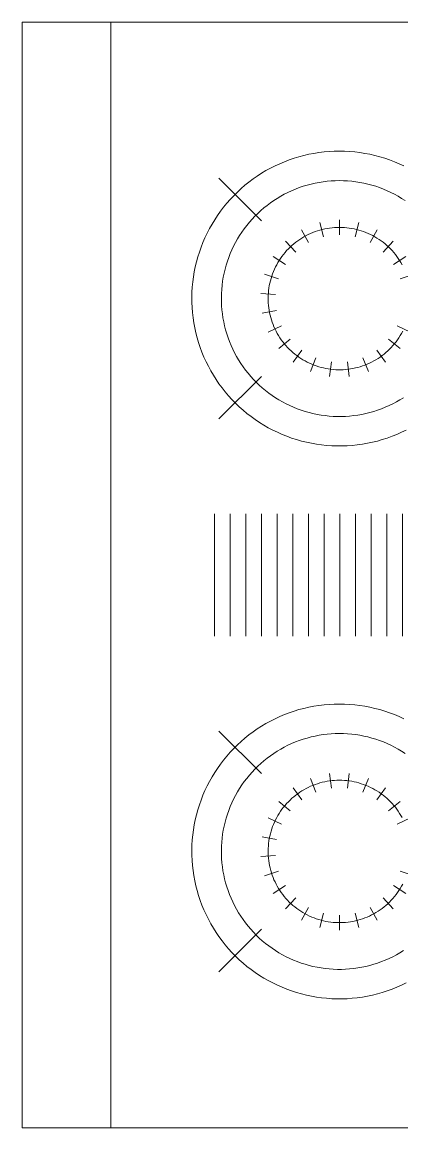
# Model space of a CAD drawing. Header units: centimetres. Extents: x 1014 to 6932, y -804 to 5080.
# Drawn here: x 2031.3 to 2057, y 107.2 to 182.2 of the extents above; entities that cross this region are included whole.
import ezdxf

# ---------------------------------------------------------------- set-up
doc = ezdxf.new("R2010")
doc.units = ezdxf.units.CM
doc.header["$MEASUREMENT"] = 0
doc.layers.add('ARS-FURNITURE', color=252, linetype='Continuous')

# ---------------------------------------------------------------- blocks, each defined once
blk = doc.blocks.new('kompor')
at = {"layer": 'ARS-FURNITURE', "lineweight": 0, "extrusion": (0, 0, -1)}
h = blk.add_hatch(dxfattribs=at)
h.set_pattern_fill('ANSI31', color=256, scale=0.085, angle=135, style=0, pattern_type=2)
h.set_pattern_definition([(180, (12125.76281672178, -64302.3190245968), (6.648327153463182e-19, -0.010625), [])])
h.paths.add_polyline_path([(-117.4143095003233, 105.4346288034893), (-117.331354088434, 105.4346288034893), (-117.3313540884337, 105.6066841973152), (-117.414309500323, 105.6066841973152)], flags=0)
at = {"layer": 'ARS-FURNITURE', "lineweight": 0}
blk.add_lwpolyline([(116.9978317943783, 105.7564049808569), (117.7478317943783, 105.7564049808569), (117.7478317943783, 105.306404980857), (116.9978317943783, 105.306404980857)], close=True, dxfattribs=at)
for points in [[(117.0961132462907, 105.5665719010216), (117.0945993995571, 105.5634482030219), (117.0931948782922, 105.5602738462142), (117.091901374835, 105.5570526554512), (117.0907204477563, 105.5537885120167), (117.0896535199812, 105.5504853489495), (117.0887018770746, 105.5471471463037), (117.0878666656921, 105.5437779263536), (117.0871488921984, 105.5403817487467), (117.0865494214546, 105.5369627056125), (117.0860689757763, 105.5335249166318), (117.085708134063, 105.5300725240724), (117.085467331101, 105.5266096877986), (117.0853468570391, 105.5231405802582), (117.0853468570391, 105.5196693814558), (117.085467331101, 105.5162002739155), (117.085708134063, 105.5127374376417), (117.0860689757763, 105.5092850450823), (117.0865494214546, 105.5058472561016), (117.0871488921984, 105.5024282129674), (117.0878666656921, 105.4990320353605), (117.0887018770746, 105.4956628154103), (117.0896535199812, 105.4923246127646), (117.0907204477563, 105.4890214496973), (117.091901374835, 105.4857573062629), (117.0931948782922, 105.4825361154998), (117.0945993995571, 105.4793617586921), (117.0961132462907, 105.4762380606925), (117.0977345944258, 105.4731687853137), (117.0994614903642, 105.4701576307936), (117.1012918533306, 105.4672082253388), (117.1032234778804, 105.4643241227531), (117.1052540365563, 105.4615087981556), (117.1073810826934, 105.458765643793), (117.1096020533666, 105.4560979649528), (117.1119142724794, 105.4535089759802), (117.1143149539878, 105.4510017964052), (117.1168012052575, 105.448579447184), (117.1193700305495, 105.4462448470586), (117.1220183346293, 105.4440008090404), (117.1247429264967, 105.4418500370205), (117.1275405232309, 105.4397951225116), (117.1304077539455, 105.4378385415256), (117.133341163851, 105.4359826515902), (117.1363372184169, 105.4342296889082), (117.1393923076307, 105.4325817656632), (117.142502750348, 105.4310408674743), (117.1456647987274, 105.4296088510038), (117.1488746427471, 105.42828744172), (117.1521284147949, 105.4270782318181), (117.155422194329, 105.425982678302), (117.1587520126016, 105.4250021012283), (117.162113857441, 105.424137682116), (117.165503678086, 105.4233904625227), (117.1689173900668, 105.42276134279), (117.1723508801263, 105.422251080958), (117.1758000111765, 105.4218602918526), (117.179260627283, 105.4215894463441), (117.1827285586729, 105.4214388707803), (117.1861996267591, 105.4214087465931), (117.189669649175, 105.4214991100798), (117.1931344448136, 105.4217098523593), (117.1965898388662, 105.4220407195036), (117.200031667852, 105.4224913128437), (117.2034557846353, 105.4230610894496), (117.2068580634219, 105.4237493627848), (117.210234404731, 105.4245553035338), (117.2135807403341, 105.4254779406005), (117.2168930381577, 105.4265161622792), (117.2201673071407, 105.4276687175936), (117.223399602044, 105.4289342178045), (117.2265860282042, 105.4303111380825), (117.2297227462257, 105.4317978193459), (117.2328059766078, 105.4333924702597), (117.2358320042979, 105.4350931693938), (117.2387971831684, 105.436897867538), (117.2416979404098, 105.4388043901717), (117.2445307808353, 105.4408104400837), (117.247292291093, 105.44291360014), (117.2499791437781, 105.4451113361966), (117.2525881014424, 105.4474010001527), (117.2551160204952, 105.4497798331415), (117.2575598549907, 105.4522449688547), (117.2599166602989, 105.4547934369956), (117.2621835966528, 105.4574221668587), (117.2643579325709, 105.4601279910292), (117.2664370481475, 105.4629076491997), (117.2684184382104, 105.4657577920986), (117.2702997153389, 105.4686749855258), (117.2720786127406, 105.4716557144904), (117.2737529869826, 105.4746963874461), (117.2753208205744, 105.4777933406189), (117.2767802243987, 105.4809428424213), (117.2781294399875, 105.4841410979491), (117.2793668416411, 105.4873842535534), (117.2804909383869, 105.4906684014843), (117.2815003757759, 105.4939895845993), (117.2823939375146, 105.4973438011315), (117.2831705469307, 105.5007270095113), (117.2838292682705, 105.5041351332359), (117.2843693078259, 105.5075640657818), (117.2847900148913, 105.5110096755524), (117.2850908825476, 105.5144678108562), (117.2852715482726, 105.5179343049095), (117.2853317943783, 105.521404980857), (117.2852715482726, 105.5248756568045), (117.2850908825476, 105.5283421508579), (117.2847900148913, 105.5318002861617), (117.2843693078259, 105.5352458959322), (117.2838292682705, 105.5386748284782), (117.2831705469307, 105.5420829522028), (117.2823939375146, 105.5454661605825), (117.2815003757759, 105.5488203771148), (117.2804909383869, 105.5521415602298), (117.2793668416411, 105.5554257081607), (117.2781294399875, 105.558668863765), (117.2767802243987, 105.5618671192928), (117.2753208205744, 105.5650166210952)], [(117.4711132462907, 105.5665719010216), (117.4695993995571, 105.5634482030219), (117.4681948782922, 105.5602738462142), (117.466901374835, 105.5570526554512), (117.4657204477563, 105.5537885120167), (117.4646535199812, 105.5504853489495), (117.4637018770746, 105.5471471463037), (117.4628666656921, 105.5437779263536), (117.4621488921984, 105.5403817487467), (117.4615494214546, 105.5369627056125), (117.4610689757763, 105.5335249166318), (117.460708134063, 105.5300725240724), (117.460467331101, 105.5266096877986), (117.4603468570391, 105.5231405802582), (117.4603468570391, 105.5196693814558), (117.460467331101, 105.5162002739155), (117.460708134063, 105.5127374376417), (117.4610689757763, 105.5092850450823), (117.4615494214546, 105.5058472561016), (117.4621488921984, 105.5024282129674), (117.4628666656921, 105.4990320353605), (117.4637018770746, 105.4956628154103), (117.4646535199812, 105.4923246127646), (117.4657204477563, 105.4890214496973), (117.466901374835, 105.4857573062629), (117.4681948782922, 105.4825361154998), (117.4695993995571, 105.4793617586921), (117.4711132462907, 105.4762380606925), (117.4727345944258, 105.4731687853137), (117.4744614903642, 105.4701576307936), (117.4762918533306, 105.4672082253388), (117.4782234778804, 105.4643241227531), (117.4802540365563, 105.4615087981556), (117.4823810826934, 105.458765643793), (117.4846020533666, 105.4560979649528), (117.4869142724794, 105.4535089759802), (117.4893149539878, 105.4510017964052), (117.4918012052575, 105.448579447184), (117.4943700305495, 105.4462448470586), (117.4970183346293, 105.4440008090404), (117.4997429264967, 105.4418500370205), (117.5025405232309, 105.4397951225116), (117.5054077539455, 105.4378385415256), (117.508341163851, 105.4359826515902), (117.5113372184169, 105.4342296889082), (117.5143923076307, 105.4325817656632), (117.517502750348, 105.4310408674743), (117.5206647987274, 105.4296088510038), (117.5238746427471, 105.42828744172), (117.5271284147949, 105.4270782318181), (117.530422194329, 105.425982678302), (117.5337520126016, 105.4250021012283), (117.537113857441, 105.424137682116), (117.540503678086, 105.4233904625227), (117.5439173900668, 105.42276134279), (117.5473508801263, 105.422251080958), (117.5508000111765, 105.4218602918526), (117.554260627283, 105.4215894463441), (117.5577285586729, 105.4214388707803), (117.5611996267591, 105.4214087465931), (117.564669649175, 105.4214991100798), (117.5681344448136, 105.4217098523593), (117.5715898388662, 105.4220407195036), (117.575031667852, 105.4224913128437), (117.5784557846353, 105.4230610894496), (117.5818580634219, 105.4237493627848), (117.585234404731, 105.4245553035338), (117.5885807403341, 105.4254779406005), (117.5918930381577, 105.4265161622792), (117.5951673071407, 105.4276687175936), (117.598399602044, 105.4289342178045), (117.6015860282042, 105.4303111380825), (117.6047227462257, 105.4317978193459), (117.6078059766078, 105.4333924702597), (117.6108320042979, 105.4350931693938), (117.6137971831684, 105.436897867538), (117.6166979404098, 105.4388043901717), (117.6195307808353, 105.4408104400837), (117.622292291093, 105.44291360014), (117.6249791437781, 105.4451113361966), (117.6275881014424, 105.4474010001527), (117.6301160204952, 105.4497798331415), (117.6325598549907, 105.4522449688547), (117.6349166602989, 105.4547934369956), (117.6371835966528, 105.4574221668587), (117.6393579325709, 105.4601279910292), (117.6414370481475, 105.4629076491997), (117.6434184382104, 105.4657577920986), (117.6452997153389, 105.4686749855258), (117.6470786127406, 105.4716557144904), (117.6487529869826, 105.4746963874461), (117.6503208205744, 105.4777933406189), (117.6517802243987, 105.4809428424213), (117.6531294399875, 105.4841410979491), (117.6543668416411, 105.4873842535534), (117.6554909383869, 105.4906684014843), (117.6565003757759, 105.4939895845993), (117.6573939375146, 105.4973438011315), (117.6581705469307, 105.5007270095113), (117.6588292682705, 105.5041351332359), (117.6593693078259, 105.5075640657818), (117.6597900148913, 105.5110096755524), (117.6600908825476, 105.5144678108562), (117.6602715482726, 105.5179343049095), (117.6603317943783, 105.521404980857), (117.6602715482726, 105.5248756568045), (117.6600908825476, 105.5283421508579), (117.6597900148913, 105.5318002861617), (117.6593693078259, 105.5352458959322), (117.6588292682705, 105.5386748284782), (117.6581705469307, 105.5420829522028), (117.6573939375146, 105.5454661605825), (117.6565003757759, 105.5488203771148), (117.6554909383869, 105.5521415602298), (117.6543668416411, 105.5554257081607), (117.6531294399875, 105.558668863765), (117.6517802243987, 105.5618671192928), (117.6503208205744, 105.5650166210952)], [(117.1180998415401, 105.5647623852716), (117.116635551167, 105.5624028609078), (117.1152540344163, 105.5599939372917), (117.1139569559082, 105.5575385169887), (117.1127458785213, 105.5550395585889), (117.1116222615095, 105.5525000731428), (117.1105874587437, 105.5499231205323), (117.1096427170807, 105.5473118057848), (117.1087891748606, 105.544669275331), (117.1080278605353, 105.5419987132144), (117.1073596914294, 105.5393033372543), (117.1067854726344, 105.5365863951687), (117.1063058960393, 105.5338511606614), (117.1059215394967, 105.5311009294768), (117.1056328661261, 105.5283390154293), (117.1054402237565, 105.5255687464103), (117.1053438445069, 105.522793460378), (117.1053438445069, 105.5200165013361), (117.1054402237565, 105.5172412153038), (117.1056328661261, 105.5144709462847), (117.1059215394967, 105.5117090322372), (117.1063058960393, 105.5089588010527), (117.1067854726344, 105.5062235665453), (117.1073596914294, 105.5035066244598), (117.1080278605353, 105.5008112484997), (117.1087891748606, 105.4981406863831), (117.1096427170807, 105.4954981559293), (117.1105874587437, 105.4928868411817), (117.1116222615095, 105.4903098885713), (117.1127458785213, 105.4877704031251), (117.1139569559082, 105.4852714447254), (117.1152540344163, 105.4828160244224), (117.116635551167, 105.4804071008063), (117.1180998415401, 105.4780475764424), (117.1196451411799, 105.4757402943739), (117.1212695881207, 105.4734880346959), (117.1229712250304, 105.4712935112058), (117.124748001569, 105.4691593681337), (117.1265977768592, 105.4670881769556), (117.1285183220659, 105.4650824332956), (117.1305073230817, 105.4631445539186), (117.1325623833152, 105.4612768738183), (117.1346810265791, 105.4594816434038), (117.136860700073, 105.4577610257878), (117.1390987774603, 105.4561170941807), (117.1413925620321, 105.4545518293918), (117.1437392899565, 105.4530671174435), (117.1461361336091, 105.451664747298), (117.1485802049802, 105.450346408702), (117.151068559154, 105.4491136901508), (117.1535981978576, 105.4479680769744), (117.1561660730733, 105.4469109495474), (117.1587690907116, 105.4459435816259), (117.1614041143389, 105.445067138813), (117.164067968957, 105.4442826771541), (117.1667574448285, 105.4435911418642), (117.1694693013445, 105.4429933661896), (117.1722002709291, 105.4424900704034), (117.1749470629767, 105.4420818609378), (117.1777063678168, 105.4417692296535), (117.180474860702, 105.4415525532467), (117.183249205814, 105.4414320927957), (117.186026060283, 105.4414079934459), (117.1888020782156, 105.4414802842352), (117.1915739147265, 105.4416488780588), (117.1943382299686, 105.4419135717743), (117.1970916931573, 105.4422740464463), (117.1998309865839, 105.4427298677311), (117.2025528096132, 105.4432804863993), (117.2052538826604, 105.4439252389984), (117.207930951143, 105.4446633486518), (117.2105807894018, 105.4454939259948), (117.2132002045882, 105.4464159702463), (117.2157860405109, 105.447428370415), (117.218335181439, 105.4485299066374), (117.2208445558562, 105.4497192516481), (117.2233111401619, 105.4509949723792), (117.225731962314, 105.4523555316864), (117.2281041054104, 105.4537992902018), (117.2304247112035, 105.4553245083088), (117.2326909835439, 105.4569293482384), (117.2349001917501, 105.4586118762834), (117.2370496738982, 105.4603700651287), (117.2391368400296, 105.4622017962935), (117.2411591752718, 105.4641048626846), (117.2431142428682, 105.4660769712551), (117.2449996871148, 105.4681157457679), (117.2468132361979, 105.4702187296583), (117.2485527049323, 105.4723833889947), (117.2502159973937, 105.4746071155311), (117.251801109444, 105.4768872298503), (117.2533061311468, 105.4792209845921), (117.2547292490681, 105.4816055677637), (117.2560687484617, 105.4840381061283), (117.2573230153352, 105.4865156686665), (117.2584905383946, 105.4890352701084), (117.2595699108657, 105.4915938745307), (117.2605598321886, 105.4941883990141), (117.2614591095852, 105.4968157173588), (117.2622666594964, 105.4994726638508), (117.2629815088873, 105.5021560370766), (117.2636027964202, 105.5048626037804), (117.264129773492, 105.5075891027601), (117.2645618051363, 105.5103322487969), (117.2648983707887, 105.5130887366133), (117.2651390649138, 105.5158552448564), (117.2652835974938, 105.518628440099), (117.2653317943783, 105.521404980857), (117.2652835974938, 105.524181521615), (117.2651390649138, 105.5269547168577), (117.2648983707887, 105.5297212251007), (117.2645618051363, 105.5324777129172), (117.264129773492, 105.5352208589539), (117.2636027964202, 105.5379473579336), (117.2629815088873, 105.5406539246374), (117.2622666594964, 105.5433372978632), (117.2614591095852, 105.5459942443553), (117.2605598321886, 105.5486215627), (117.2595699108657, 105.5512160871834), (117.2584905383946, 105.5537746916056), (117.2573230153352, 105.5562942930476), (117.2560687484617, 105.5587718555858), (117.2547292490681, 105.5612043939503), (117.2533061311468, 105.563588977122), (117.251801109444, 105.5659227318637)], [(117.4930998415401, 105.5647623852716), (117.491635551167, 105.5624028609078), (117.4902540344163, 105.5599939372917), (117.4889569559082, 105.5575385169887), (117.4877458785213, 105.5550395585889), (117.4866222615095, 105.5525000731428), (117.4855874587437, 105.5499231205323), (117.4846427170807, 105.5473118057848), (117.4837891748606, 105.544669275331), (117.4830278605353, 105.5419987132144), (117.4823596914294, 105.5393033372543), (117.4817854726344, 105.5365863951687), (117.4813058960393, 105.5338511606614), (117.4809215394967, 105.5311009294768), (117.4806328661261, 105.5283390154293), (117.4804402237565, 105.5255687464103), (117.4803438445069, 105.522793460378), (117.4803438445069, 105.5200165013361), (117.4804402237565, 105.5172412153038), (117.4806328661261, 105.5144709462847), (117.4809215394967, 105.5117090322372), (117.4813058960393, 105.5089588010527), (117.4817854726344, 105.5062235665453), (117.4823596914294, 105.5035066244598), (117.4830278605353, 105.5008112484997), (117.4837891748606, 105.4981406863831), (117.4846427170807, 105.4954981559293), (117.4855874587437, 105.4928868411817), (117.4866222615095, 105.4903098885713), (117.4877458785213, 105.4877704031251), (117.4889569559082, 105.4852714447254), (117.4902540344163, 105.4828160244224), (117.491635551167, 105.4804071008063), (117.4930998415401, 105.4780475764424), (117.4946451411799, 105.4757402943739), (117.4962695881207, 105.4734880346959), (117.4979712250304, 105.4712935112058), (117.499748001569, 105.4691593681337), (117.5015977768592, 105.4670881769556), (117.5035183220659, 105.4650824332956), (117.5055073230817, 105.4631445539186), (117.5075623833152, 105.4612768738183), (117.5096810265791, 105.4594816434038), (117.511860700073, 105.4577610257878), (117.5140987774603, 105.4561170941807), (117.5163925620321, 105.4545518293918), (117.5187392899565, 105.4530671174435), (117.5211361336091, 105.451664747298), (117.5235802049802, 105.450346408702), (117.526068559154, 105.4491136901508), (117.5285981978576, 105.4479680769744), (117.5311660730733, 105.4469109495474), (117.5337690907116, 105.4459435816259), (117.5364041143389, 105.445067138813), (117.539067968957, 105.4442826771541), (117.5417574448285, 105.4435911418642), (117.5444693013445, 105.4429933661896), (117.5472002709291, 105.4424900704034), (117.5499470629767, 105.4420818609378), (117.5527063678168, 105.4417692296535), (117.555474860702, 105.4415525532467), (117.558249205814, 105.4414320927957), (117.561026060283, 105.4414079934459), (117.5638020782156, 105.4414802842352), (117.5665739147265, 105.4416488780588), (117.5693382299686, 105.4419135717743), (117.5720916931573, 105.4422740464463), (117.5748309865839, 105.4427298677311), (117.5775528096132, 105.4432804863993), (117.5802538826604, 105.4439252389984), (117.582930951143, 105.4446633486518), (117.5855807894018, 105.4454939259948), (117.5882002045882, 105.4464159702463), (117.5907860405109, 105.447428370415), (117.593335181439, 105.4485299066374), (117.5958445558562, 105.4497192516481), (117.5983111401619, 105.4509949723792), (117.600731962314, 105.4523555316864), (117.6031041054104, 105.4537992902018), (117.6054247112035, 105.4553245083088), (117.6076909835439, 105.4569293482384), (117.6099001917501, 105.4586118762834), (117.6120496738982, 105.4603700651287), (117.6141368400296, 105.4622017962935), (117.6161591752718, 105.4641048626846), (117.6181142428682, 105.4660769712551), (117.6199996871148, 105.4681157457679), (117.6218132361979, 105.4702187296583), (117.6235527049323, 105.4723833889947), (117.6252159973937, 105.4746071155311), (117.626801109444, 105.4768872298503), (117.6283061311468, 105.4792209845921), (117.6297292490681, 105.4816055677637), (117.6310687484617, 105.4840381061283), (117.6323230153352, 105.4865156686665), (117.6334905383946, 105.4890352701084), (117.6345699108657, 105.4915938745307), (117.6355598321886, 105.4941883990141), (117.6364591095852, 105.4968157173588), (117.6372666594964, 105.4994726638508), (117.6379815088873, 105.5021560370766), (117.6386027964202, 105.5048626037804), (117.639129773492, 105.5075891027601), (117.6395618051363, 105.5103322487969), (117.6398983707887, 105.5130887366133), (117.6401390649138, 105.5158552448564), (117.6402835974938, 105.518628440099), (117.6403317943783, 105.521404980857), (117.6402835974938, 105.524181521615), (117.6401390649138, 105.5269547168577), (117.6398983707887, 105.5297212251007), (117.6395618051363, 105.5324777129172), (117.639129773492, 105.5352208589539), (117.6386027964202, 105.5379473579336), (117.6379815088873, 105.5406539246374), (117.6372666594964, 105.5433372978632), (117.6364591095852, 105.5459942443553), (117.6355598321886, 105.5486215627), (117.6345699108657, 105.5512160871834), (117.6334905383946, 105.5537746916056), (117.6323230153352, 105.5562942930476), (117.6310687484617, 105.5587718555858), (117.6297292490681, 105.5612043939503), (117.6283061311468, 105.563588977122), (117.626801109444, 105.5659227318637)], [(117.1688612547418, 105.5720960895449), (117.1719514246856, 105.5625855243819)], [(117.5768023340152, 105.5720960895449), (117.5737121640714, 105.5625855243819)], [(117.1631431206402, 105.5643064036163), (117.1616675190912, 105.5635104602174), (117.1602204311507, 105.5626637829952), (117.1588036004471, 105.5617673921301), (117.1574187341509, 105.5608223677031), (117.1560675009183, 105.559829848395), (117.1547515288799, 105.5587910301144), (117.1534724036797, 105.5577071645564), (117.1522316665638, 105.5565795576944), (117.1510308125238, 105.5554095682071), (117.1498712884953, 105.5541986058405), (117.1487544916145, 105.55294812971), (117.1476817675347, 105.5516596465419), (117.1466544088047, 105.5503347088582), (117.1456736533118, 105.5489749131054), (117.1447406827901, 105.5475818977317), (117.1438566213963, 105.546157341212), (117.1430225343555, 105.544702960026), (117.1422394266777, 105.5432205065896), (117.1415082419467, 105.541711767144), (117.140829861183, 105.5401785596025), (117.1402051017827, 105.5386227313608), (117.1396347165321, 105.5370461570708), (117.1391193927011, 105.5354507363817), (117.1386597512148, 105.5338383916512), (117.1382563459054, 105.5322110656292), (117.1379096628447, 105.5305707191166), (117.137620119759, 105.5289193286033), (117.137388065525, 105.5272588838862), (117.1372137797501, 105.525591385672), (117.1370974724351, 105.523918843166), (117.1370392837211, 105.5222432716517), (117.1370392837211, 105.5205666900623), (117.1370974724351, 105.5188911185481), (117.1372137797501, 105.5172185760421), (117.137388065525, 105.5155510778278), (117.137620119759, 105.5138906331108), (117.1379096628447, 105.5122392425975), (117.1382563459054, 105.5105988960849), (117.1386597512148, 105.5089715700628), (117.1391193927011, 105.5073592253323), (117.1396347165321, 105.5057638046433), (117.1402051017827, 105.5041872303533), (117.140829861183, 105.5026314021116), (117.1415082419467, 105.5010981945701), (117.1422394266777, 105.4995894551244), (117.1430225343555, 105.4981070016881), (117.1438566213963, 105.496652620502), (117.1447406827901, 105.4952280639823), (117.1456736533118, 105.4938350486086), (117.1466544088047, 105.4924752528559), (117.1476817675347, 105.4911503151721), (117.1487544916145, 105.4898618320041), (117.1498712884953, 105.4886113558736), (117.1510308125238, 105.487400393507), (117.1522316665638, 105.4862304040196), (117.1534724036797, 105.4851027971577), (117.1547515288799, 105.4840189315996), (117.1560675009183, 105.482980113319), (117.1574187341509, 105.481987594011), (117.1588036004471, 105.481042569584), (117.1602204311507, 105.4801461787188), (117.1616675190912, 105.4792995014967), (117.1631431206402, 105.4785035580977), (117.1646454578129, 105.4777593075717), (117.1661727204099, 105.4770676466825), (117.1677230681988, 105.4764294088277), (117.1692946331312, 105.4758453630342), (117.1708855215939, 105.4753162130316), (117.1724938166901, 105.4748425964045), (117.1741175805495, 105.474425083824), (117.1757548566631, 105.4740641783604), (117.1774036722407, 105.4737603148765), (117.179062040588, 105.4735138595041), (117.1807279635003, 105.4733251092029), (117.1823994336702, 105.4731942914023), (117.1840744371064, 105.4731215637273), (117.1857509555601, 105.4731070138094), (117.1874269689573, 105.47315065918), (117.1891004578323, 105.4732524472498), (117.1907694057613, 105.4734122553721), (117.1924318017922, 105.4736298909906), (117.1940856428672, 105.4739050918712), (117.1957289362365, 105.4742375264185), (117.1973597018597, 105.4746267940747), (117.1989759747912, 105.4750724258024), (117.200575807548, 105.4755738846503), (117.2021572724562, 105.4761305663994), (117.2037184639739, 105.4767418002917), (117.2052575009868, 105.4774068498379), (117.2067725290752, 105.478124913705), (117.2082617227482, 105.4788951266821), (117.2097232876435, 105.4797165607224), (117.2111554626892, 105.4805882260621), (117.212556522226, 105.4815090724121), (117.2139247780861, 105.4824779902244), (117.2152585816279, 105.4834938120285), (117.216556325722, 105.4845553138383), (117.2178164466878, 105.4856612166267), (117.2190374261778, 105.486810187867), (117.2202177930066, 105.4880008431383), (117.2213561249243, 105.4892317477939), (117.2224510503296, 105.4905014186894), (117.2235012499225, 105.4918083259703), (117.2245054582944, 105.4931508949151), (117.2254624654525, 105.4945275078329), (117.2263711182775, 105.4959365060122), (117.2272303219137, 105.4973761917201), (117.2280390410876, 105.4988448302473), (117.2287963013556, 105.5003406519988), (117.229501190278, 105.501861854626), (117.2301528585186, 105.5034066051982), (117.2307505208679, 105.5049730424111), (117.2312934571893, 105.50655927883), (117.2317810132868, 105.5081634031636), (117.2322126016934, 105.509783482567), (117.2325877023786, 105.5114175649706), (117.2329058633753, 105.5130636814325), (117.2331667013243, 105.5147198485105), (117.2333699019362, 105.5163840706523), (117.23351522037, 105.5180543425998), (117.2336024815283, 105.5197286518054), (117.2336315802684, 105.521404980857), (117.2336024815283, 105.5230813099086), (117.23351522037, 105.5247556191143), (117.2333699019362, 105.5264258910618), (117.2331667013243, 105.5280901132036), (117.2329058633753, 105.5297462802816), (117.2325877023786, 105.5313923967434), (117.2322126016934, 105.5330264791471), (117.2317810132868, 105.5346465585504), (117.2312934571893, 105.536250682884), (117.2307505208679, 105.5378369193029), (117.2301528585186, 105.5394033565159), (117.229501190278, 105.540948107088), (117.2287963013556, 105.5424693097152), (117.2280390410876, 105.5439651314668), (117.2272303219137, 105.545433769994), (117.2263711182775, 105.5468734557018), (117.2254624654525, 105.5482824538812), (117.2245054582944, 105.5496590667989), (117.2235012499225, 105.5510016357438), (117.2224510503296, 105.5523085430247), (117.2213561249243, 105.5535782139202), (117.2202177930066, 105.5548091185757), (117.2190374261778, 105.5559997738471), (117.2178164466878, 105.5571487450874), (117.216556325722, 105.5582546478758), (117.2152585816279, 105.5593161496855), (117.2139247780861, 105.5603319714896), (117.212556522226, 105.561300889302), (117.2111554626892, 105.562221735652), (117.2097232876435, 105.5630934009916), (117.2082617227482, 105.563914835032)], [(117.1567723409321, 105.5664074785072), (117.1621306088819, 105.5579641992522)], [(117.2080257394555, 105.5696320690209), (117.2037679465398, 105.5605837984963)], [(117.5381431206402, 105.5643064036163), (117.5366675190912, 105.5635104602174), (117.5352204311507, 105.5626637829952), (117.5338036004471, 105.5617673921301), (117.5324187341509, 105.5608223677031), (117.5310675009183, 105.559829848395), (117.5297515288799, 105.5587910301144), (117.5284724036797, 105.5577071645564), (117.5272316665638, 105.5565795576944), (117.5260308125238, 105.5554095682071), (117.5248712884953, 105.5541986058405), (117.5237544916145, 105.55294812971), (117.5226817675347, 105.5516596465419), (117.5216544088047, 105.5503347088582), (117.5206736533118, 105.5489749131054), (117.5197406827901, 105.5475818977317), (117.5188566213963, 105.546157341212), (117.5180225343555, 105.544702960026), (117.5172394266777, 105.5432205065896), (117.5165082419467, 105.541711767144), (117.515829861183, 105.5401785596025), (117.5152051017827, 105.5386227313608), (117.5146347165321, 105.5370461570708), (117.5141193927011, 105.5354507363817), (117.5136597512148, 105.5338383916512), (117.5132563459054, 105.5322110656292), (117.5129096628447, 105.5305707191166), (117.512620119759, 105.5289193286033), (117.512388065525, 105.5272588838862), (117.5122137797501, 105.525591385672), (117.5120974724351, 105.523918843166), (117.5120392837211, 105.5222432716517), (117.5120392837211, 105.5205666900623), (117.5120974724351, 105.5188911185481), (117.5122137797501, 105.5172185760421), (117.512388065525, 105.5155510778278), (117.512620119759, 105.5138906331108), (117.5129096628447, 105.5122392425975), (117.5132563459054, 105.5105988960849), (117.5136597512148, 105.5089715700628), (117.5141193927011, 105.5073592253323), (117.5146347165321, 105.5057638046433), (117.5152051017827, 105.5041872303533), (117.515829861183, 105.5026314021116), (117.5165082419467, 105.5010981945701), (117.5172394266777, 105.4995894551244), (117.5180225343555, 105.4981070016881), (117.5188566213963, 105.496652620502), (117.5197406827901, 105.4952280639823), (117.5206736533118, 105.4938350486086), (117.5216544088047, 105.4924752528559), (117.5226817675347, 105.4911503151721), (117.5237544916145, 105.4898618320041), (117.5248712884953, 105.4886113558736), (117.5260308125238, 105.487400393507), (117.5272316665638, 105.4862304040196), (117.5284724036797, 105.4851027971577), (117.5297515288799, 105.4840189315996), (117.5310675009183, 105.482980113319), (117.5324187341509, 105.481987594011), (117.5338036004471, 105.481042569584), (117.5352204311507, 105.4801461787188), (117.5366675190912, 105.4792995014967), (117.5381431206402, 105.4785035580977), (117.5396454578129, 105.4777593075717), (117.5411727204099, 105.4770676466825), (117.5427230681988, 105.4764294088277), (117.5442946331312, 105.4758453630342), (117.5458855215939, 105.4753162130316), (117.5474938166901, 105.4748425964045), (117.5491175805495, 105.474425083824), (117.5507548566631, 105.4740641783604), (117.5524036722407, 105.4737603148765), (117.554062040588, 105.4735138595041), (117.5557279635003, 105.4733251092029), (117.5573994336702, 105.4731942914023), (117.5590744371064, 105.4731215637273), (117.5607509555601, 105.4731070138094), (117.5624269689573, 105.47315065918), (117.5641004578323, 105.4732524472498), (117.5657694057613, 105.4734122553721), (117.5674318017922, 105.4736298909906), (117.5690856428672, 105.4739050918712), (117.5707289362365, 105.4742375264185), (117.5723597018597, 105.4746267940747), (117.5739759747912, 105.4750724258024), (117.575575807548, 105.4755738846503), (117.5771572724562, 105.4761305663994), (117.5787184639739, 105.4767418002917), (117.5802575009868, 105.4774068498379), (117.5817725290752, 105.478124913705), (117.5832617227482, 105.4788951266821), (117.5847232876435, 105.4797165607224), (117.5861554626892, 105.4805882260621), (117.587556522226, 105.4815090724121), (117.5889247780861, 105.4824779902244), (117.5902585816279, 105.4834938120285), (117.591556325722, 105.4845553138383), (117.5928164466878, 105.4856612166267), (117.5940374261778, 105.486810187867), (117.5952177930066, 105.4880008431383), (117.5963561249243, 105.4892317477939), (117.5974510503296, 105.4905014186894), (117.5985012499225, 105.4918083259703), (117.5995054582944, 105.4931508949151), (117.6004624654525, 105.4945275078329), (117.6013711182775, 105.4959365060122), (117.6022303219137, 105.4973761917201), (117.6030390410876, 105.4988448302473), (117.6037963013556, 105.5003406519988), (117.604501190278, 105.501861854626), (117.6051528585186, 105.5034066051982), (117.6057505208679, 105.5049730424111), (117.6062934571893, 105.50655927883), (117.6067810132868, 105.5081634031636), (117.6072126016934, 105.509783482567), (117.6075877023786, 105.5114175649706), (117.6079058633753, 105.5130636814325), (117.6081667013243, 105.5147198485105), (117.6083699019362, 105.5163840706523), (117.60851522037, 105.5180543425998), (117.6086024815283, 105.5197286518054), (117.6086315802684, 105.521404980857), (117.6086024815283, 105.5230813099086), (117.60851522037, 105.5247556191143), (117.6083699019362, 105.5264258910618), (117.6081667013243, 105.5280901132036), (117.6079058633753, 105.5297462802816), (117.6075877023786, 105.5313923967434), (117.6072126016934, 105.5330264791471), (117.6067810132868, 105.5346465585504), (117.6062934571893, 105.536250682884), (117.6057505208679, 105.5378369193029), (117.6051528585186, 105.5394033565159), (117.604501190278, 105.540948107088), (117.6037963013556, 105.5424693097152), (117.6030390410876, 105.5439651314668), (117.6022303219137, 105.545433769994), (117.6013711182775, 105.5468734557018), (117.6004624654525, 105.5482824538812), (117.5995054582944, 105.5496590667989), (117.5985012499225, 105.5510016357438), (117.5974510503296, 105.5523085430247), (117.5963561249243, 105.5535782139202), (117.5952177930066, 105.5548091185757), (117.5940374261778, 105.5559997738471), (117.5928164466878, 105.5571487450874), (117.591556325722, 105.5582546478758), (117.5902585816279, 105.5593161496855), (117.5889247780861, 105.5603319714896), (117.587556522226, 105.561300889302), (117.5861554626892, 105.562221735652), (117.5847232876435, 105.5630934009916), (117.5832617227482, 105.563914835032)], [(117.5376378493015, 105.5696320690209), (117.5418956422172, 105.5605837984963)], [(117.5888912478249, 105.5664074785072), (117.5835329798751, 105.5579641992522)], [(117.1464779226162, 105.5578911950346), (117.1537676088906, 105.5510457239753)], [(117.2193063565533, 105.5624731717224), (117.2129321166558, 105.5547680392947)], [(117.5263572322037, 105.5624731717224), (117.5327314721012, 105.5547680392947)], [(117.5991856661408, 105.5578911950346), (117.5918959798664, 105.5510457239753)], [(117.2284522269601, 105.5527338089535), (117.2203620570162, 105.5468559564306)], [(117.5172113617969, 105.5527338089535), (117.5253015317408, 105.5468559564306)], [(117.1386248359581, 105.5470823485383), (117.1473879027585, 105.5422648117973)], [(117.2348886820018, 105.5410259406959), (117.2255909171431, 105.5373446951691)], [(117.5107749067552, 105.5410259406959), (117.5200726716139, 105.5373446951691)], [(117.6070387527989, 105.5470823485383), (117.5982756859985, 105.5422648117973)], [(117.1337065192733, 105.5346600985959), (117.1433923508848, 105.5321731997242)], [(117.6119570694832, 105.5346600985959), (117.6022712378722, 105.5321731997242)], [(117.238211295537, 105.5280852153709), (117.2282901485237, 105.5268318830352)], [(117.50745229322, 105.5280852153709), (117.5173734402333, 105.5268318830352)], [(117.1420320084885, 105.521404980857), (117.1320320084883, 105.521404980857)], [(117.1320320084883, 105.521404980857), (117.1420320084885, 105.521404980857)], [(117.6136315802687, 105.521404980857), (117.6036315802685, 105.521404980857)], [(117.6036315802685, 105.521404980857), (117.6136315802687, 105.521404980857)], [(117.1337065192733, 105.5081498631181), (117.1433923508848, 105.5106367619898)], [(117.238211295537, 105.5147247463431), (117.2282901485237, 105.5159780786787)], [(117.50745229322, 105.5147247463431), (117.5173734402333, 105.5159780786787)], [(117.6119570694832, 105.5081498631181), (117.6022712378722, 105.5106367619898)], [(117.2348886820018, 105.501784021018), (117.2255909171431, 105.5054652665449)], [(117.5107749067552, 105.501784021018), (117.5200726716139, 105.5054652665449)], [(117.1386248359581, 105.4957276131756), (117.1473879027585, 105.5005451499165)], [(117.2284522269601, 105.4900761527605), (117.2203620570162, 105.4959540052834)], [(117.5172113617969, 105.4900761527605), (117.5253015317408, 105.4959540052834)], [(117.6070387527989, 105.4957276131756), (117.5982756859985, 105.5005451499165)], [(117.1464779226162, 105.4849187666792), (117.1537676088906, 105.4917642377386)], [(117.2193063565533, 105.4803367899916), (117.2129321166558, 105.4880419224194)], [(117.5263572322037, 105.4803367899916), (117.5327314721012, 105.4880419224194)], [(117.5991856661403, 105.4849187666792), (117.5918959798664, 105.4917642377386)], [(117.1567723409321, 105.4764024832067), (117.1621306088819, 105.4848457624618)], [(117.1688612547418, 105.4707138721691), (117.1719514246856, 105.480224437332)], [(117.2080257394555, 105.473177892693), (117.2037679465398, 105.4822261632177)], [(117.5376378493015, 105.473177892693), (117.5418956422172, 105.4822261632177)], [(117.5768023340152, 105.4707138721691), (117.5737121640714, 105.480224437332)], [(117.5888912478249, 105.4764024832067), (117.5835329798751, 105.4848457624618)], [(117.1819850731317, 105.4682103699191), (117.1826129783267, 105.4781906372035)], [(117.1953191783255, 105.4690492807106), (117.1934453651797, 105.4788721532178)], [(117.5503444104311, 105.4690492807106), (117.5522182235773, 105.4788721532178)], [(117.5636785156253, 105.4682103699191), (117.5630506104299, 105.4781906372035)], [(117.1037317475289, 105.4398049340074), (117.1325077186639, 105.4685809051423)], [(117.2381558700931, 105.4685809051424), (117.2669318412281, 105.4398049340074)], [(117.5075077186639, 105.4685809051424), (117.4787317475289, 105.4398049340074)], [(117.6419318412281, 105.4398049340074), (117.6131558700931, 105.4685809051423)], [(116.9978317943783, 105.3664049808569), (117.7478317943783, 105.3664049808569)]]:
    blk.add_lwpolyline(points, dxfattribs=at)

msp = doc.modelspace()

# ---------------------------------------------------------------- block references
at = {"layer": 'ARS-FURNITURE', "color": 0, "lineweight": 0, "xscale": -100, "yscale": 100, "zscale": 100, "rotation": 270}
msp.add_blockref('kompor', (-8499.383719096066, -11592.5608878755), dxfattribs=at)

doc.saveas('drawing.dxf')
